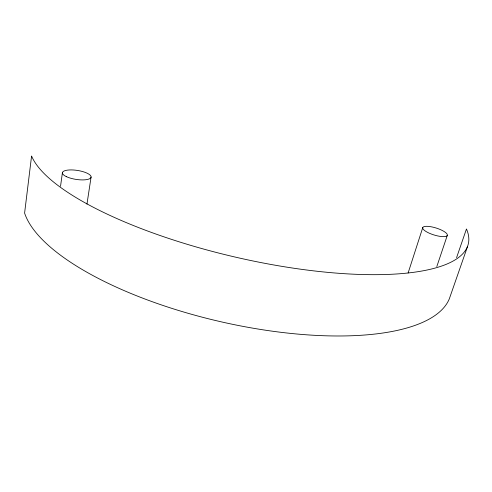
<?xml version="1.0" encoding="UTF-8"?>
<svg xmlns="http://www.w3.org/2000/svg" width="492" height="492" viewBox="0 0 492 492"><rect width="100%" height="100%" fill="white"/><g stroke="black" fill="none" stroke-linecap="round" stroke-linejoin="round"><path stroke-width="0.74" d="M60.534 186.29L62.422 172.612M86.955 204.131L91.081 177.071M408.12 272.974L422.8 227.47M436.816 266.572L447.296 235.385A12.884 3.635 17.3 0 0 430.076 226.597A12.884 3.635 17.3 0 0 427.702 232.445A12.884 3.635 17.3 0 0 447.296 235.385M456.588 257.636L466.459 228.977A225.102 65.768 13.1 0 1 280.748 266.166A225.102 65.768 13.1 0 1 31.58 156.007L24.6 213.067A219.254 78.296 13 0 0 236.486 325.107A219.254 78.296 13 0 0 449.356 298.73L467.4 246.91M66.272 176.591A14.508 4.539 8.8 0 0 90.479 178.165A14.508 4.539 8.8 0 0 73.474 169.998A14.508 4.539 8.8 0 0 66.272 176.591"/></g></svg>
